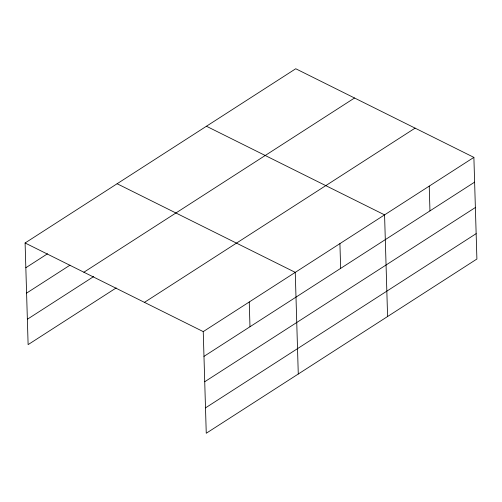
<?xml version="1.0" encoding="UTF-8"?>
<svg xmlns="http://www.w3.org/2000/svg" width="502" height="502" viewBox="0 0 502 502"><rect width="100%" height="100%" fill="white"/><g stroke="black" fill="none" stroke-linecap="round" stroke-linejoin="round"><path stroke-width="0.75" d="M116.194 287.922L28.118 344.623L25.1 242.981L295.747 68.749L473.882 157.377L476.9 259.019L206.253 433.251L203.241 331.609L473.882 157.377M25.834 267.742L47.527 253.774M26.587 293.112L69.966 265.188M83.884 272.228L354.531 97.997M27.365 319.253L93.748 276.514M144.45 302.361L415.098 128.129M203.975 356.37L474.616 182.138M204.728 381.74L475.369 207.508M205.5 407.881L476.147 233.65M206.429 126.24L384.57 214.875L387.588 316.517M117.117 183.738L295.258 272.366L298.276 374.015M25.1 242.981L203.241 331.609M429.229 186.123L429.963 210.884M339.917 243.621L340.651 268.382M249.249 301.991L249.983 326.752"/></g></svg>
